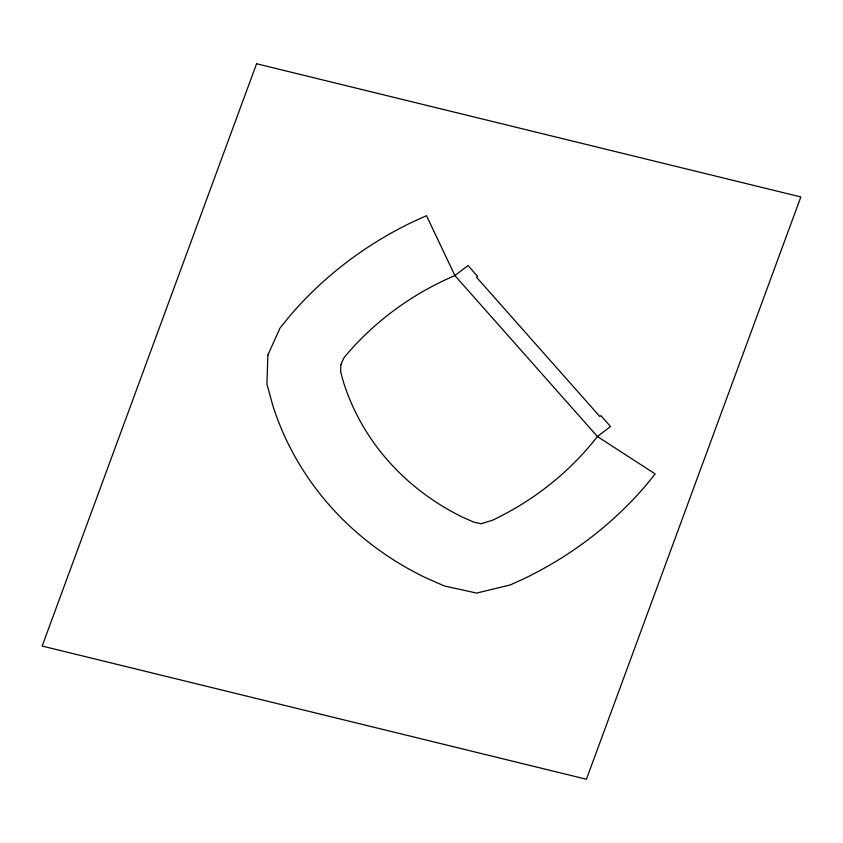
<?xml version="1.0" encoding="UTF-8"?>
<svg xmlns="http://www.w3.org/2000/svg" width="843" height="843" viewBox="0 0 843 843"><rect width="100%" height="100%" fill="white"/><g stroke="black" fill="none" stroke-linecap="round" stroke-linejoin="round"><path stroke-width="1.26" d="M267.874 355.04L266.925 383.923L272.711 405.23A348.412 310.161 -20.2 0 0 425.325 577.592L444.535 586.022L476.695 593.082L510.278 584.926L522.481 579.415A344.576 306.747 -20.2 0 0 646.528 484.62L655.19 473.945L597.413 436.526L454.893 275.556L426.516 215.671L413.576 221.509A344.576 306.747 -20.2 0 0 289.528 316.304L280.066 327.959L267.874 355.04M340.878 364.608L340.646 371.784L343.438 382.048A273.975 243.901 -20.2 0 0 463.439 517.591L473.745 522.112L481.153 523.745L492.533 520.236A270.171 240.518 -20.2 0 0 597.413 436.526L610.511 426.516L600.88 415.652L599.805 416.474L476.527 277.252L477.612 276.42L467.991 265.556L454.893 275.556A270.171 240.518 -20.2 0 0 346.252 355.019L343.881 357.948L340.878 364.608M256.578 63.752L42.15 646.054L586.422 779.248L800.85 196.946L256.578 63.752"/></g></svg>
